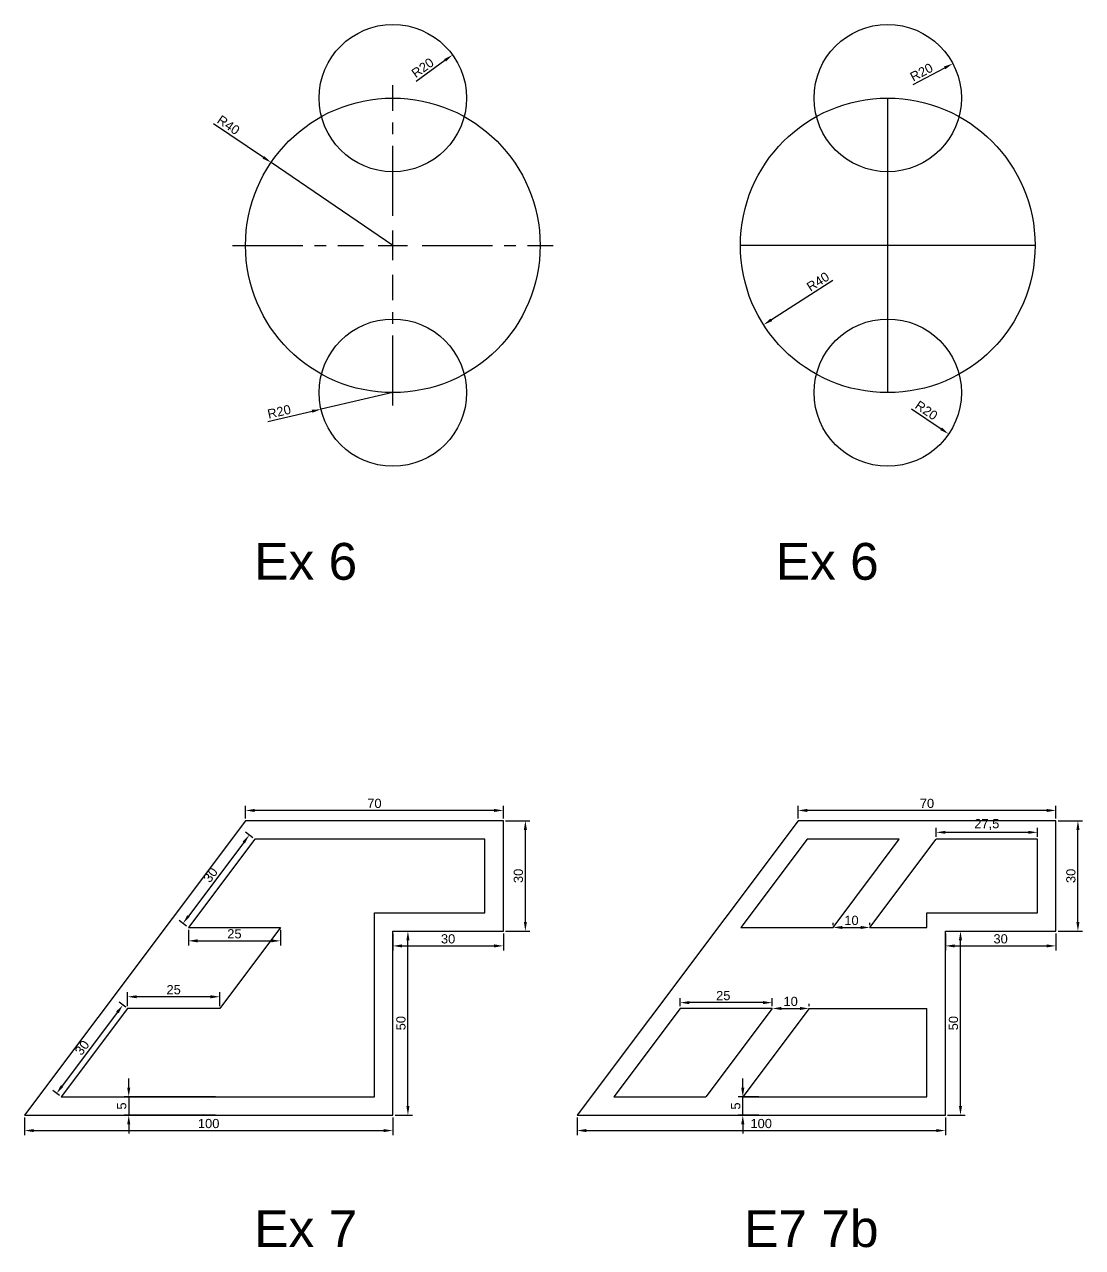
# Model space of a CAD drawing. Header units: millimetres. Extents: x 1499 to 2200, y 1188 to 1520.
# Drawn here: x 1499 to 1786.2, y 1188 to 1520.2 of the extents above; entities that cross this region are included whole.
import ezdxf

# ---------------------------------------------------------------- set-up
doc = ezdxf.new("R2010")
doc.units = ezdxf.units.MM
doc.linetypes.add('CENTER2', pattern=[28.575, 19.05, -3.175, 3.175, -3.175])
doc.styles.get("Standard").update_dxf_attribs({"font": 'arial.ttf'})
doc.dimstyles.new('ISO-25', dxfattribs={"dimtxt": 2.5, "dimasz": 2.5, "dimexe": 1.25, "dimexo": 0.625, "dimtad": 1, "dimtxsty": 'Standard', "dimcen": 2.5, "dimadec": 0, "dimazin": 0, "dimtfac": 1, "dimtmove": 0, "dimatfit": 3, "dimfxl": 1, "dimarcsym": 0})

# ---------------------------------------------------------------- blocks, each defined once
blk = doc.blocks.new('*U2')
at = {"color": 0, "linetype": 'CENTER2', "transparency": 16777216}
for p, q in [((0, 8), (0, 43.5)), ((-43.5, 0), (-8, 0)), ((8, 0), (43.5, 0)), ((0, -43.5), (0, -8))]:
    blk.add_line(p, q, dxfattribs=at)
at = {"color": 0, "linetype": 'Continuous', "transparency": 16777216}
for p, q in [((0, -4), (0, 4)), ((-4, 0), (4, 0))]:
    blk.add_line(p, q, dxfattribs=at)
blk = doc.blocks.new('*D5')
at = {"color": 0, "lineweight": -2, "transparency": 16777216}
blk.add_line((1718.45, 1450.63), (1701.73, 1439.94), dxfattribs=at)
at = {"color": 0, "transparency": 16777216}
blk.add_solid([(1701.51, 1440.29), (1701.96, 1439.59), (1699.63, 1438.59)], dxfattribs=at)
at = {"layer": 'Defpoints', "color": 0, "transparency": 16777216}
for p in [(1733.32, 1460.15), (1699.63, 1438.59)]:
    blk.add_point(p, dxfattribs=at)
at = {"color": 0, "transparency": 16777216, "insert": (1714.38, 1450.29), "char_height": 2.5, "attachment_point": 5, "rotation": 32.6093}
blk.add_mtext('R40', dxfattribs=at)
blk = doc.blocks.new('*D6')
at = {"color": 0, "lineweight": -2, "transparency": 16777216}
for p, q in [((1550.3, 1493.29), (1563.84, 1484.07)), ((1598.97, 1460.15), (1565.9, 1482.66))]:
    blk.add_line(p, q, dxfattribs=at)
at = {"color": 0, "transparency": 16777216}
blk.add_solid([(1564.07, 1484.41), (1563.6, 1483.72), (1565.9, 1482.66)], dxfattribs=at)
at = {"layer": 'Defpoints', "color": 0, "transparency": 16777216}
for p in [(1565.9, 1482.66), (1598.97, 1460.15)]:
    blk.add_point(p, dxfattribs=at)
at = {"color": 0, "transparency": 16777216, "insert": (1554.35, 1492.83), "char_height": 2.5, "attachment_point": 5, "rotation": 325.7537}
blk.add_mtext('R40', dxfattribs=at)
blk = doc.blocks.new('*D7')
at = {"color": 0, "lineweight": -2, "transparency": 16777216}
for p, q in [((1598.97, 1420.15), (1579.48, 1415.64)), ((1565.02, 1412.3), (1577.05, 1415.08))]:
    blk.add_line(p, q, dxfattribs=at)
at = {"color": 0, "transparency": 16777216}
blk.add_solid([(1576.95, 1415.49), (1577.14, 1414.68), (1579.48, 1415.64)], dxfattribs=at)
at = {"layer": 'Defpoints', "color": 0, "transparency": 16777216}
for p in [(1598.97, 1420.15), (1579.48, 1415.64)]:
    blk.add_point(p, dxfattribs=at)
at = {"color": 0, "transparency": 16777216, "insert": (1568.11, 1414.97), "char_height": 2.5, "attachment_point": 5, "rotation": 13.0186}
blk.add_mtext('R20', dxfattribs=at)
blk = doc.blocks.new('*D10')
at = {"color": 0, "lineweight": -2, "transparency": 16777216}
blk.add_line((1740.2, 1503.8), (1748.78, 1508.36), dxfattribs=at)
at = {"color": 0, "transparency": 16777216}
blk.add_solid([(1748.58, 1508.73), (1748.97, 1507.99), (1750.98, 1509.53)], dxfattribs=at)
at = {"layer": 'Defpoints', "color": 0, "transparency": 16777216}
for p in [(1750.98, 1509.53), (1733.32, 1500.15)]:
    blk.add_point(p, dxfattribs=at)
at = {"color": 0, "transparency": 16777216, "insert": (1742.49, 1507.17), "char_height": 2.5, "attachment_point": 5, "rotation": 27.975}
blk.add_mtext('R20', dxfattribs=at)
blk = doc.blocks.new('*D11')
at = {"color": 0, "lineweight": -2, "transparency": 16777216}
blk.add_line((1739.76, 1415.78), (1747.81, 1410.33), dxfattribs=at)
at = {"color": 0, "transparency": 16777216}
blk.add_solid([(1748.04, 1410.67), (1747.57, 1409.98), (1749.87, 1408.93)], dxfattribs=at)
at = {"layer": 'Defpoints', "color": 0, "transparency": 16777216}
for p in [(1733.32, 1420.15), (1749.87, 1408.93)]:
    blk.add_point(p, dxfattribs=at)
at = {"color": 0, "transparency": 16777216, "insert": (1743.82, 1415.33), "char_height": 2.5, "attachment_point": 5, "rotation": 325.8622}
blk.add_mtext('R20', dxfattribs=at)
blk = doc.blocks.new('*D12')
at = {"color": 0, "lineweight": -2, "transparency": 16777216}
blk.add_line((1605.27, 1504.72), (1613.13, 1510.43), dxfattribs=at)
at = {"color": 0, "transparency": 16777216}
blk.add_solid([(1612.89, 1510.76), (1613.38, 1510.09), (1615.16, 1511.89)], dxfattribs=at)
at = {"layer": 'Defpoints', "color": 0, "transparency": 16777216}
for p in [(1615.16, 1511.89), (1598.97, 1500.15)]:
    blk.add_point(p, dxfattribs=at)
at = {"color": 0, "transparency": 16777216, "insert": (1607.07, 1508.38), "char_height": 2.5, "attachment_point": 5, "rotation": 35.9571}
blk.add_mtext('R20', dxfattribs=at)
blk = doc.blocks.new('*D22')
at = {"color": 0, "lineweight": -2, "transparency": 16777216}
for p, q in [((1498.97, 1223.27), (1498.97, 1218.48)), ((1598.97, 1223.27), (1598.97, 1218.48)), ((1501.47, 1219.73), (1596.47, 1219.73))]:
    blk.add_line(p, q, dxfattribs=at)
at = {"color": 0, "transparency": 16777216}
for points in [[(1501.47, 1220.15), (1501.47, 1219.32), (1498.97, 1219.73)], [(1596.47, 1220.15), (1596.47, 1219.32), (1598.97, 1219.73)]]:
    blk.add_solid(points, dxfattribs=at)
at = {"layer": 'Defpoints', "color": 0, "transparency": 16777216}
for p in [(1498.97, 1223.9), (1598.97, 1223.9), (1598.97, 1219.73)]:
    blk.add_point(p, dxfattribs=at)
at = {"color": 0, "transparency": 16777216, "insert": (1548.97, 1221.63), "char_height": 2.5, "attachment_point": 5}
blk.add_mtext('100', dxfattribs=at)
blk = doc.blocks.new('*D23')
at = {"color": 0, "lineweight": -2, "transparency": 16777216}
for p, q in [((1599.59, 1273.9), (1604.32, 1273.9)), ((1603.07, 1226.4), (1603.07, 1271.4)), ((1599.59, 1223.9), (1604.32, 1223.9))]:
    blk.add_line(p, q, dxfattribs=at)
at = {"color": 0, "transparency": 16777216}
for points in [[(1602.65, 1271.4), (1603.48, 1271.4), (1603.07, 1273.9)], [(1602.65, 1226.4), (1603.48, 1226.4), (1603.07, 1223.9)]]:
    blk.add_solid(points, dxfattribs=at)
at = {"layer": 'Defpoints', "color": 0, "transparency": 16777216}
for p in [(1598.97, 1273.9), (1603.07, 1273.9), (1598.97, 1223.9)]:
    blk.add_point(p, dxfattribs=at)
at = {"color": 0, "transparency": 16777216, "insert": (1601.17, 1248.9), "char_height": 2.5, "attachment_point": 5, "rotation": 90}
blk.add_mtext('50', dxfattribs=at)
blk = doc.blocks.new('*D24')
at = {"color": 0, "lineweight": -2, "transparency": 16777216}
for p, q in [((1598.97, 1273.27), (1598.97, 1268.64)), ((1628.97, 1273.27), (1628.97, 1268.64)), ((1601.47, 1269.89), (1626.47, 1269.89))]:
    blk.add_line(p, q, dxfattribs=at)
at = {"color": 0, "transparency": 16777216}
for points in [[(1601.47, 1270.3), (1601.47, 1269.47), (1598.97, 1269.89)], [(1626.47, 1270.3), (1626.47, 1269.47), (1628.97, 1269.89)]]:
    blk.add_solid(points, dxfattribs=at)
at = {"layer": 'Defpoints', "color": 0, "transparency": 16777216}
for p in [(1598.97, 1273.9), (1628.97, 1273.9), (1628.97, 1269.89)]:
    blk.add_point(p, dxfattribs=at)
at = {"color": 0, "transparency": 16777216, "insert": (1613.97, 1271.79), "char_height": 2.5, "attachment_point": 5}
blk.add_mtext('30', dxfattribs=at)
blk = doc.blocks.new('*D25')
at = {"color": 0, "lineweight": -2, "transparency": 16777216}
for p, q in [((1629.59, 1303.9), (1636.2, 1303.9)), ((1634.95, 1276.4), (1634.95, 1301.4)), ((1629.59, 1273.9), (1636.2, 1273.9))]:
    blk.add_line(p, q, dxfattribs=at)
at = {"color": 0, "transparency": 16777216}
for points in [[(1634.54, 1301.4), (1635.37, 1301.4), (1634.95, 1303.9)], [(1634.54, 1276.4), (1635.37, 1276.4), (1634.95, 1273.9)]]:
    blk.add_solid(points, dxfattribs=at)
at = {"layer": 'Defpoints', "color": 0, "transparency": 16777216}
for p in [(1628.97, 1303.9), (1634.95, 1303.9), (1628.97, 1273.9)]:
    blk.add_point(p, dxfattribs=at)
at = {"color": 0, "transparency": 16777216, "insert": (1633.05, 1288.9), "char_height": 2.5, "attachment_point": 5, "rotation": 90}
blk.add_mtext('30', dxfattribs=at)
blk = doc.blocks.new('*D26')
at = {"color": 0, "lineweight": -2, "transparency": 16777216}
for p, q in [((1558.97, 1304.52), (1558.97, 1307.93)), ((1626.47, 1306.68), (1561.47, 1306.68)), ((1628.97, 1304.52), (1628.97, 1307.93))]:
    blk.add_line(p, q, dxfattribs=at)
at = {"color": 0, "transparency": 16777216}
for points in [[(1561.47, 1307.09), (1561.47, 1306.26), (1558.97, 1306.68)], [(1626.47, 1307.09), (1626.47, 1306.26), (1628.97, 1306.68)]]:
    blk.add_solid(points, dxfattribs=at)
at = {"layer": 'Defpoints', "color": 0, "transparency": 16777216}
for p in [(1558.97, 1306.68), (1558.97, 1303.9), (1628.97, 1303.9)]:
    blk.add_point(p, dxfattribs=at)
at = {"color": 0, "transparency": 16777216, "insert": (1593.97, 1308.58), "char_height": 2.5, "attachment_point": 5}
blk.add_mtext('70', dxfattribs=at)
blk = doc.blocks.new('*D27')
at = {"color": 0, "lineweight": -2, "transparency": 16777216}
for p, q in [((1526.47, 1253.27), (1524.7, 1254.6)), ((1524.2, 1251.85), (1509.2, 1231.85)), ((1508.47, 1229.27), (1506.7, 1230.6))]:
    blk.add_line(p, q, dxfattribs=at)
at = {"color": 0, "transparency": 16777216}
for points in [[(1523.87, 1252.1), (1524.53, 1251.6), (1525.7, 1253.85)], [(1508.87, 1232.1), (1509.53, 1231.6), (1507.7, 1229.85)]]:
    blk.add_solid(points, dxfattribs=at)
at = {"layer": 'Defpoints', "color": 0, "transparency": 16777216}
for p in [(1526.97, 1252.9), (1507.7, 1229.85), (1508.97, 1228.9)]:
    blk.add_point(p, dxfattribs=at)
at = {"color": 0, "transparency": 16777216, "insert": (1514.61, 1242.23), "char_height": 2.5, "attachment_point": 5, "rotation": 53.1301}
blk.add_mtext('30', dxfattribs=at)
blk = doc.blocks.new('*D28')
at = {"color": 0, "lineweight": -2, "transparency": 16777216}
for p, q in [((1526.97, 1253.52), (1526.97, 1257.33)), ((1549.47, 1256.08), (1529.47, 1256.08)), ((1551.97, 1253.52), (1551.97, 1257.33))]:
    blk.add_line(p, q, dxfattribs=at)
at = {"color": 0, "transparency": 16777216}
for points in [[(1529.47, 1256.49), (1529.47, 1255.66), (1526.97, 1256.08)], [(1549.47, 1256.49), (1549.47, 1255.66), (1551.97, 1256.08)]]:
    blk.add_solid(points, dxfattribs=at)
at = {"layer": 'Defpoints', "color": 0, "transparency": 16777216}
for p in [(1526.97, 1256.08), (1526.97, 1252.9), (1551.97, 1252.9)]:
    blk.add_point(p, dxfattribs=at)
at = {"color": 0, "transparency": 16777216, "insert": (1539.47, 1257.98), "char_height": 2.5, "attachment_point": 5}
blk.add_mtext('25', dxfattribs=at)
blk = doc.blocks.new('*D29')
at = {"color": 0, "lineweight": -2, "transparency": 16777216}
for p, q in [((1543.47, 1274.27), (1543.47, 1270.01)), ((1568.47, 1274.27), (1568.47, 1270.01)), ((1545.97, 1271.26), (1565.97, 1271.26))]:
    blk.add_line(p, q, dxfattribs=at)
at = {"color": 0, "transparency": 16777216}
for points in [[(1545.97, 1271.68), (1545.97, 1270.85), (1543.47, 1271.26)], [(1565.97, 1271.68), (1565.97, 1270.85), (1568.47, 1271.26)]]:
    blk.add_solid(points, dxfattribs=at)
at = {"layer": 'Defpoints', "color": 0, "transparency": 16777216}
for p in [(1543.47, 1274.9), (1568.47, 1274.9), (1568.47, 1271.26)]:
    blk.add_point(p, dxfattribs=at)
at = {"color": 0, "transparency": 16777216, "insert": (1555.97, 1273.16), "char_height": 2.5, "attachment_point": 5}
blk.add_mtext('25', dxfattribs=at)
blk = doc.blocks.new('*D30')
at = {"color": 0, "lineweight": -2, "transparency": 16777216}
for p, q in [((1560.97, 1299.27), (1559, 1300.75)), ((1558.5, 1298), (1543.5, 1278)), ((1542.97, 1275.27), (1541, 1276.75))]:
    blk.add_line(p, q, dxfattribs=at)
at = {"color": 0, "transparency": 16777216}
for points in [[(1558.17, 1298.25), (1558.83, 1297.75), (1560, 1300)], [(1543.17, 1278.25), (1543.83, 1277.75), (1542, 1276)]]:
    blk.add_solid(points, dxfattribs=at)
at = {"layer": 'Defpoints', "color": 0, "transparency": 16777216}
for p in [(1561.47, 1298.9), (1542, 1276), (1543.47, 1274.9)]:
    blk.add_point(p, dxfattribs=at)
at = {"color": 0, "transparency": 16777216, "insert": (1549.48, 1289.14), "char_height": 2.5, "attachment_point": 5, "rotation": 53.1301}
blk.add_mtext('30', dxfattribs=at)
blk = doc.blocks.new('*D31')
at = {"color": 0, "lineweight": -2, "transparency": 16777216}
for p, q in [((1527.28, 1231.4), (1527.28, 1233.9)), ((1550.84, 1228.9), (1526.03, 1228.9)), ((1527.28, 1228.9), (1527.28, 1223.9)), ((1550.84, 1223.9), (1526.03, 1223.9)), ((1527.28, 1221.4), (1527.28, 1218.9))]:
    blk.add_line(p, q, dxfattribs=at)
at = {"color": 0, "transparency": 16777216}
for points in [[(1526.86, 1231.4), (1527.7, 1231.4), (1527.28, 1228.9)], [(1526.86, 1221.4), (1527.7, 1221.4), (1527.28, 1223.9)]]:
    blk.add_solid(points, dxfattribs=at)
at = {"layer": 'Defpoints', "color": 0, "transparency": 16777216}
for p in [(1551.47, 1228.9), (1527.28, 1223.9), (1551.47, 1223.9)]:
    blk.add_point(p, dxfattribs=at)
at = {"color": 0, "transparency": 16777216, "insert": (1525.38, 1226.4), "char_height": 2.5, "attachment_point": 5, "rotation": 90}
blk.add_mtext('5', dxfattribs=at)
blk = doc.blocks.new('*D32')
at = {"color": 0, "lineweight": -2, "transparency": 16777216}
for p, q in [((1648.97, 1223.27), (1648.97, 1218.48)), ((1748.97, 1223.27), (1748.97, 1218.48)), ((1651.47, 1219.73), (1746.47, 1219.73))]:
    blk.add_line(p, q, dxfattribs=at)
at = {"color": 0, "transparency": 16777216}
for points in [[(1651.47, 1220.15), (1651.47, 1219.32), (1648.97, 1219.73)], [(1746.47, 1220.15), (1746.47, 1219.32), (1748.97, 1219.73)]]:
    blk.add_solid(points, dxfattribs=at)
at = {"layer": 'Defpoints', "color": 0, "transparency": 16777216}
for p in [(1648.97, 1223.9), (1748.97, 1223.9), (1748.97, 1219.73)]:
    blk.add_point(p, dxfattribs=at)
at = {"color": 0, "transparency": 16777216, "insert": (1698.97, 1221.63), "char_height": 2.5, "attachment_point": 5}
blk.add_mtext('100', dxfattribs=at)
blk = doc.blocks.new('*D33')
at = {"color": 0, "lineweight": -2, "transparency": 16777216}
for p, q in [((1749.59, 1273.9), (1754.32, 1273.9)), ((1753.07, 1226.4), (1753.07, 1271.4)), ((1749.59, 1223.9), (1754.32, 1223.9))]:
    blk.add_line(p, q, dxfattribs=at)
at = {"color": 0, "transparency": 16777216}
for points in [[(1752.65, 1271.4), (1753.48, 1271.4), (1753.07, 1273.9)], [(1752.65, 1226.4), (1753.48, 1226.4), (1753.07, 1223.9)]]:
    blk.add_solid(points, dxfattribs=at)
at = {"layer": 'Defpoints', "color": 0, "transparency": 16777216}
for p in [(1748.97, 1273.9), (1753.07, 1273.9), (1748.97, 1223.9)]:
    blk.add_point(p, dxfattribs=at)
at = {"color": 0, "transparency": 16777216, "insert": (1751.17, 1248.9), "char_height": 2.5, "attachment_point": 5, "rotation": 90}
blk.add_mtext('50', dxfattribs=at)
blk = doc.blocks.new('*D34')
at = {"color": 0, "lineweight": -2, "transparency": 16777216}
for p, q in [((1748.97, 1273.27), (1748.97, 1268.64)), ((1778.97, 1273.27), (1778.97, 1268.64)), ((1751.47, 1269.89), (1776.47, 1269.89))]:
    blk.add_line(p, q, dxfattribs=at)
at = {"color": 0, "transparency": 16777216}
for points in [[(1751.47, 1270.3), (1751.47, 1269.47), (1748.97, 1269.89)], [(1776.47, 1270.3), (1776.47, 1269.47), (1778.97, 1269.89)]]:
    blk.add_solid(points, dxfattribs=at)
at = {"layer": 'Defpoints', "color": 0, "transparency": 16777216}
for p in [(1748.97, 1273.9), (1778.97, 1273.9), (1778.97, 1269.89)]:
    blk.add_point(p, dxfattribs=at)
at = {"color": 0, "transparency": 16777216, "insert": (1763.97, 1271.79), "char_height": 2.5, "attachment_point": 5}
blk.add_mtext('30', dxfattribs=at)
blk = doc.blocks.new('*D35')
at = {"color": 0, "lineweight": -2, "transparency": 16777216}
for p, q in [((1779.59, 1303.9), (1786.2, 1303.9)), ((1784.95, 1276.4), (1784.95, 1301.4)), ((1779.59, 1273.9), (1786.2, 1273.9))]:
    blk.add_line(p, q, dxfattribs=at)
at = {"color": 0, "transparency": 16777216}
for points in [[(1784.54, 1301.4), (1785.37, 1301.4), (1784.95, 1303.9)], [(1784.54, 1276.4), (1785.37, 1276.4), (1784.95, 1273.9)]]:
    blk.add_solid(points, dxfattribs=at)
at = {"layer": 'Defpoints', "color": 0, "transparency": 16777216}
for p in [(1778.97, 1303.9), (1784.95, 1303.9), (1778.97, 1273.9)]:
    blk.add_point(p, dxfattribs=at)
at = {"color": 0, "transparency": 16777216, "insert": (1783.05, 1288.9), "char_height": 2.5, "attachment_point": 5, "rotation": 90}
blk.add_mtext('30', dxfattribs=at)
blk = doc.blocks.new('*D36')
at = {"color": 0, "lineweight": -2, "transparency": 16777216}
for p, q in [((1708.97, 1304.52), (1708.97, 1307.93)), ((1776.47, 1306.68), (1711.47, 1306.68)), ((1778.97, 1304.52), (1778.97, 1307.93))]:
    blk.add_line(p, q, dxfattribs=at)
at = {"color": 0, "transparency": 16777216}
for points in [[(1711.47, 1307.09), (1711.47, 1306.26), (1708.97, 1306.68)], [(1776.47, 1307.09), (1776.47, 1306.26), (1778.97, 1306.68)]]:
    blk.add_solid(points, dxfattribs=at)
at = {"layer": 'Defpoints', "color": 0, "transparency": 16777216}
for p in [(1708.97, 1306.68), (1708.97, 1303.9), (1778.97, 1303.9)]:
    blk.add_point(p, dxfattribs=at)
at = {"color": 0, "transparency": 16777216, "insert": (1743.97, 1308.58), "char_height": 2.5, "attachment_point": 5}
blk.add_mtext('70', dxfattribs=at)
blk = doc.blocks.new('*D37')
at = {"color": 0, "lineweight": -2, "transparency": 16777216}
for p, q in [((1676.97, 1253.52), (1676.97, 1255.73)), ((1701.97, 1253.52), (1701.97, 1255.73)), ((1699.47, 1254.48), (1679.47, 1254.48))]:
    blk.add_line(p, q, dxfattribs=at)
at = {"color": 0, "transparency": 16777216}
for points in [[(1679.47, 1254.9), (1679.47, 1254.07), (1676.97, 1254.48)], [(1699.47, 1254.9), (1699.47, 1254.07), (1701.97, 1254.48)]]:
    blk.add_solid(points, dxfattribs=at)
at = {"layer": 'Defpoints', "color": 0, "transparency": 16777216}
for p in [(1676.97, 1254.48), (1676.97, 1252.9), (1701.97, 1252.9)]:
    blk.add_point(p, dxfattribs=at)
at = {"color": 0, "transparency": 16777216, "insert": (1688.68, 1256.38), "char_height": 2.5, "attachment_point": 5}
blk.add_mtext('25', dxfattribs=at)
blk = doc.blocks.new('*D40')
at = {"color": 0, "lineweight": -2, "transparency": 16777216}
for p, q in [((1746.47, 1299.52), (1746.47, 1301.98)), ((1771.47, 1300.73), (1748.97, 1300.73)), ((1773.97, 1299.52), (1773.97, 1301.98))]:
    blk.add_line(p, q, dxfattribs=at)
at = {"color": 0, "transparency": 16777216}
for points in [[(1748.97, 1301.15), (1748.97, 1300.32), (1746.47, 1300.73)], [(1771.47, 1301.15), (1771.47, 1300.32), (1773.97, 1300.73)]]:
    blk.add_solid(points, dxfattribs=at)
at = {"layer": 'Defpoints', "color": 0, "transparency": 16777216}
for p in [(1746.47, 1300.73), (1746.47, 1298.9), (1773.97, 1298.9)]:
    blk.add_point(p, dxfattribs=at)
at = {"color": 0, "transparency": 16777216, "insert": (1760.22, 1302.86), "char_height": 2.5, "attachment_point": 5}
blk.add_mtext('27,5', dxfattribs=at)
blk = doc.blocks.new('*D43')
at = {"color": 0, "lineweight": -2, "transparency": 16777216}
for p, q in [((1693.97, 1231.4), (1693.97, 1233.9)), ((1698.34, 1228.9), (1692.72, 1228.9)), ((1693.97, 1223.9), (1693.97, 1228.9)), ((1698.34, 1223.9), (1692.72, 1223.9)), ((1693.97, 1221.4), (1693.97, 1218.9))]:
    blk.add_line(p, q, dxfattribs=at)
at = {"color": 0, "transparency": 16777216}
for points in [[(1693.55, 1231.4), (1694.39, 1231.4), (1693.97, 1228.9)], [(1693.55, 1221.4), (1694.39, 1221.4), (1693.97, 1223.9)]]:
    blk.add_solid(points, dxfattribs=at)
at = {"layer": 'Defpoints', "color": 0, "transparency": 16777216}
for p in [(1693.97, 1228.9), (1698.97, 1228.9), (1698.97, 1223.9)]:
    blk.add_point(p, dxfattribs=at)
at = {"color": 0, "transparency": 16777216, "insert": (1692.07, 1226.4), "char_height": 2.5, "attachment_point": 5, "rotation": 90}
blk.add_mtext('5', dxfattribs=at)
blk = doc.blocks.new('*D44')
at = {"color": 0, "lineweight": -2, "transparency": 16777216}
for p, q in [((1701.97, 1253.52), (1701.97, 1254.15)), ((1704.47, 1252.9), (1709.47, 1252.9)), ((1711.97, 1253.52), (1711.97, 1254.15))]:
    blk.add_line(p, q, dxfattribs=at)
at = {"color": 0, "transparency": 16777216}
for points in [[(1704.47, 1253.31), (1704.47, 1252.48), (1701.97, 1252.9)], [(1709.47, 1253.31), (1709.47, 1252.48), (1711.97, 1252.9)]]:
    blk.add_solid(points, dxfattribs=at)
at = {"layer": 'Defpoints', "color": 0, "transparency": 16777216}
for p in [(1701.97, 1252.9), (1711.97, 1252.9), (1711.97, 1252.9)]:
    blk.add_point(p, dxfattribs=at)
at = {"color": 0, "transparency": 16777216, "insert": (1706.97, 1254.8), "char_height": 2.5, "attachment_point": 5}
blk.add_mtext('10', dxfattribs=at)
blk = doc.blocks.new('*D45')
at = {"color": 0, "lineweight": -2, "transparency": 16777216}
for p, q in [((1718.47, 1275.52), (1718.47, 1276.15)), ((1728.47, 1275.52), (1728.47, 1276.15)), ((1720.97, 1274.9), (1725.97, 1274.9))]:
    blk.add_line(p, q, dxfattribs=at)
at = {"color": 0, "transparency": 16777216}
for points in [[(1720.97, 1275.31), (1720.97, 1274.48), (1718.47, 1274.9)], [(1725.97, 1275.31), (1725.97, 1274.48), (1728.47, 1274.9)]]:
    blk.add_solid(points, dxfattribs=at)
at = {"layer": 'Defpoints', "color": 0, "transparency": 16777216}
for p in [(1718.47, 1274.9), (1728.47, 1274.9), (1728.47, 1274.9)]:
    blk.add_point(p, dxfattribs=at)
at = {"color": 0, "transparency": 16777216, "insert": (1723.47, 1276.8), "char_height": 2.5, "attachment_point": 5}
blk.add_mtext('10', dxfattribs=at)

msp = doc.modelspace()

# ---------------------------------------------------------------- linework, layer by layer
for p, q in [((1733.321, 1420.15), (1733.321, 1500.15)), ((1773.321, 1460.15), (1693.321, 1460.15)), ((1711.469, 1298.898), (1693.469, 1274.898)), ((1736.469, 1298.898), (1711.469, 1298.898)), ((1718.469, 1274.898), (1736.469, 1298.898)), ((1728.469, 1274.898), (1746.469, 1298.898)), ((1773.969, 1298.898), (1746.469, 1298.898)), ((1773.969, 1278.898), (1773.969, 1298.898)), ((1743.969, 1278.898), (1773.969, 1278.898)), ((1743.969, 1274.898), (1743.969, 1278.898)), ((1693.469, 1274.898), (1718.469, 1274.898)), ((1728.469, 1274.898), (1743.969, 1274.898)), ((1676.969, 1252.898), (1658.969, 1228.898)), ((1701.969, 1252.898), (1676.969, 1252.898)), ((1701.969, 1252.898), (1683.969, 1228.898)), ((1711.969, 1252.898), (1693.969, 1228.898)), ((1711.969, 1252.898), (1743.969, 1252.898)), ((1743.969, 1228.898), (1743.969, 1252.898)), ((1658.969, 1228.898), (1683.969, 1228.898)), ((1693.969, 1228.898), (1743.969, 1228.898))]:
    msp.add_line(p, q)
for points in [[(1498.969, 1223.898), (1598.969, 1223.898), (1598.969, 1273.898), (1628.969, 1273.898), (1628.969, 1303.898), (1558.969, 1303.898)], [(1648.969, 1223.898), (1748.969, 1223.898), (1748.969, 1273.898), (1778.969, 1273.898), (1778.969, 1303.898), (1708.969, 1303.898)], [(1526.969, 1252.898), (1508.969, 1228.898), (1593.969, 1228.898), (1593.969, 1278.898), (1623.969, 1278.898), (1623.969, 1298.898), (1561.469, 1298.898), (1543.469, 1274.898), (1568.469, 1274.898), (1551.969, 1252.898)]]:
    msp.add_lwpolyline(points, close=True)
for centre, radius in [((1598.969, 1500.15), 20), ((1733.321, 1500.15), 20), ((1598.969, 1460.15), 40), ((1733.321, 1460.15), 40), ((1598.969, 1420.15), 20), ((1733.321, 1420.15), 20)]:
    msp.add_circle(centre, radius)

# ---------------------------------------------------------------- block references
at = {"linetype": 'CENTER2'}
msp.add_blockref('*U2', (1598.969, 1460.15), dxfattribs=at)

# ---------------------------------------------------------------- texts
at = {"char_height": 10, "attachment_point": 1}
for s, width, insert in [('Ex 6', 32.45453, (1561.346, 1379.325)), ('Ex 6', 32.45453, (1702.929, 1379.325)), ('Ex 7', 32.45453, (1561.346, 1198.105)), ('E7 7b', 46.01657, (1694.328, 1198.105))]:
    msp.add_mtext_dynamic_manual_height_columns(s, width=width, gutter_width=12.5, heights=[0], dxfattribs=dict(at, insert=insert))

# ---------------------------------------------------------------- dimensions: what is measured, and where the dimension line sits
for center, mpoint, picture, middle in [((1598.969, 1500.15), (1615.159, 1511.894), '*D12', (1608.191, 1506.84)), ((1733.321, 1500.15), (1750.984, 1509.532), '*D10', (1743.382, 1505.494)), ((1598.969, 1460.15), (1565.904, 1482.66), '*D6', (1553.279, 1491.255)), ((1733.321, 1460.15), (1699.626, 1438.594), '*D5', (1715.409, 1448.691)), ((1598.969, 1420.15), (1579.483, 1415.645), '*D7', (1568.538, 1413.114)), ((1733.321, 1420.15), (1749.875, 1408.926), '*D11', (1742.75, 1413.757))]:
    dim = msp.add_radius_dim(center=center, mpoint=mpoint, dimstyle='ISO-25')
    dim.commit()
    dim.dimension.update_dxf_attribs({"geometry": picture, "text_midpoint": middle, "dimtype": 164})
for base, p1, p2, picture, middle in [((1558.969, 1306.676), (1628.969, 1303.898), (1558.969, 1303.898), '*D26', (1593.969, 1308.577)), ((1708.969, 1306.676), (1778.969, 1303.898), (1708.969, 1303.898), '*D36', (1743.969, 1308.577)), ((1728.469, 1274.898), (1718.469, 1274.898), (1728.469, 1274.898), '*D45', (1723.469, 1276.8)), ((1568.469, 1271.263), (1543.469, 1274.898), (1568.469, 1274.898), '*D29', (1555.969, 1273.165)), ((1628.969, 1269.886), (1598.969, 1273.898), (1628.969, 1273.898), '*D24', (1613.969, 1271.789)), ((1778.969, 1269.886), (1748.969, 1273.898), (1778.969, 1273.898), '*D34', (1763.969, 1271.789)), ((1711.969, 1252.898), (1701.969, 1252.898), (1711.969, 1252.898), '*D44', (1706.969, 1254.8)), ((1598.969, 1219.734), (1498.969, 1223.898), (1598.969, 1223.898), '*D22', (1548.969, 1221.635)), ((1748.969, 1219.734), (1648.969, 1223.898), (1748.969, 1223.898), '*D32', (1698.969, 1221.635))]:
    dim = msp.add_linear_dim(base=base, p1=p1, p2=p2, dimstyle='ISO-25')
    dim.commit()
    dim.dimension.update_dxf_attribs({"geometry": picture, "text_midpoint": middle})
for base, p1, p2, picture, middle in [((1634.952, 1303.898), (1628.969, 1273.898), (1628.969, 1303.898), '*D25', (1633.05, 1288.898)), ((1784.952, 1303.898), (1778.969, 1273.898), (1778.969, 1303.898), '*D35', (1783.05, 1288.898)), ((1603.067, 1273.898), (1598.969, 1223.898), (1598.969, 1273.898), '*D23', (1601.166, 1248.898)), ((1753.067, 1273.898), (1748.969, 1223.898), (1748.969, 1273.898), '*D33', (1751.166, 1248.898)), ((1527.28, 1223.898), (1551.469, 1228.898), (1551.469, 1223.898), '*D31', (1525.384, 1226.398)), ((1693.969, 1228.898), (1698.969, 1223.898), (1698.969, 1228.898), '*D43', (1692.073, 1226.398))]:
    dim = msp.add_linear_dim(base=base, p1=p1, p2=p2, angle=90, dimstyle='ISO-25')
    dim.commit()
    dim.dimension.update_dxf_attribs({"geometry": picture, "text_midpoint": middle})
for p1, p2, picture, middle in [((1773.969, 1298.898), (1746.469, 1298.898), '*D40', (1760.219, 1302.861)), ((1561.469, 1298.898), (1543.469, 1274.898), '*D30', (1549.479, 1289.141))]:
    dim = msp.add_aligned_dim(p1=p1, p2=p2, distance=-1.836, dimstyle='ISO-25')
    dim.commit()
    dim.dimension.update_dxf_attribs({"geometry": picture, "text_midpoint": middle})
dim = msp.add_linear_dim(base=(1526.969, 1256.076), p1=(1551.969, 1252.898), p2=(1526.969, 1252.898), dimstyle='ISO-25')
dim.commit()
dim.dimension.update_dxf_attribs({"geometry": '*D28', "text_midpoint": (1539.469, 1256.076), "dimtype": 160})
for base, p1, p2, angle, picture, middle in [((1676.969, 1254.483), (1701.969, 1252.898), (1676.969, 1252.898), 180, '*D37', (1688.677, 1254.483)), ((1507.702, 1229.849), (1526.969, 1252.898), (1508.969, 1228.898), 233.1301, '*D27', (1516.131, 1241.089))]:
    dim = msp.add_linear_dim(base=base, p1=p1, p2=p2, angle=angle, dimstyle='ISO-25')
    dim.commit()
    dim.dimension.update_dxf_attribs({"geometry": picture, "text_midpoint": middle, "dimtype": 161})

doc.saveas('drawing.dxf')
